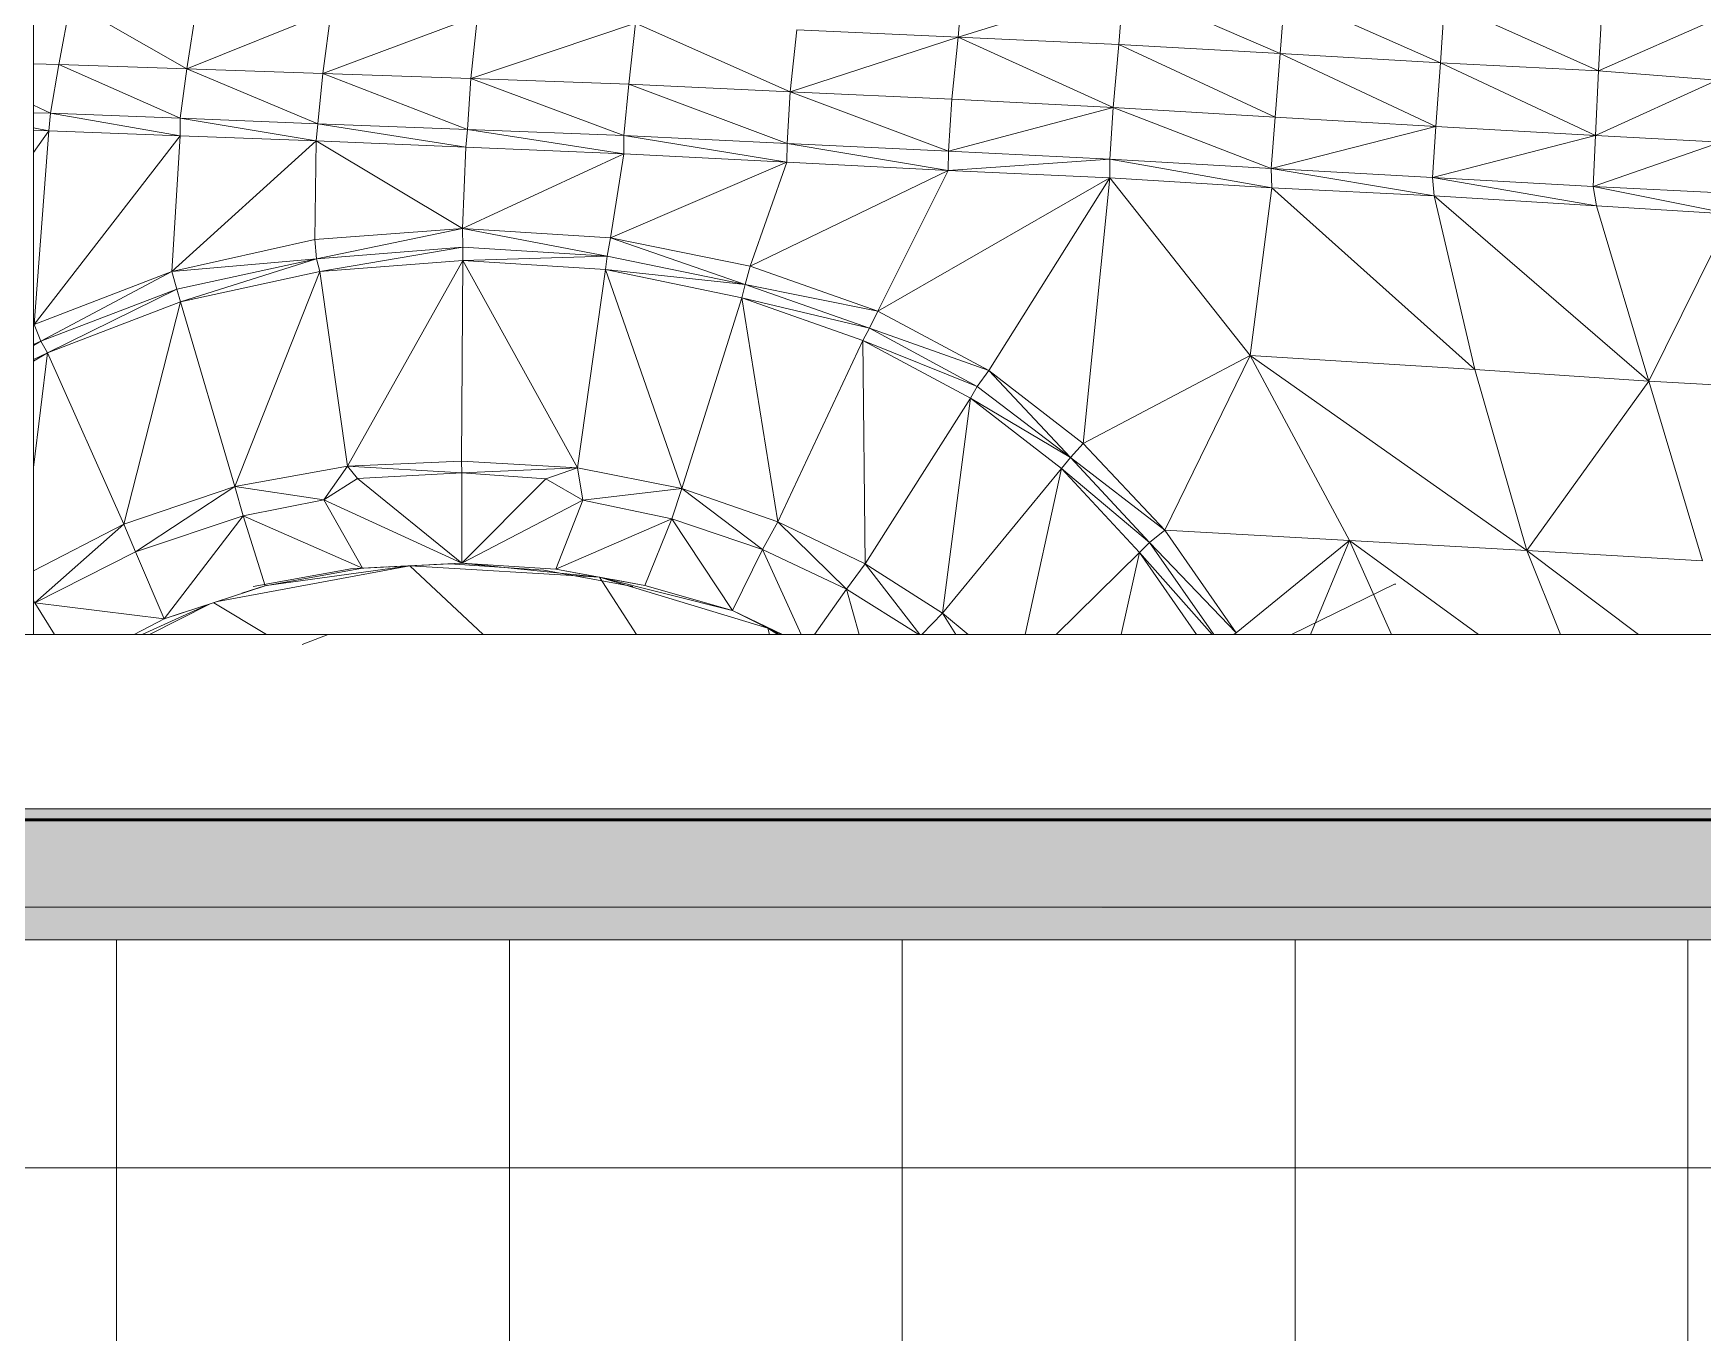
# Model space of a CAD drawing. Header units: inches. Extents: x 1814 to 6957, y -360 to 681.
# Drawn here: x 6687.13 to 6725.37, y -16 to 13.77 of the extents above; entities that cross this region are included whole.
import ezdxf

# ---------------------------------------------------------------- set-up
doc = ezdxf.new("R2010")
doc.units = ezdxf.units.IN
doc.header["$MEASUREMENT"] = 0
doc.linetypes.add('Aligning Line 1_8_', pattern=[0.25, 0.125, -0.125])
doc.linetypes.add('Grid Line 1_2_', pattern=[0.875, 0.5, -0.125, 0.125, -0.125])
for name, color, linetype, lineweight in [('0-5', 250, 'Continuous', 9), ('0-7', 50, 'Continuous', 5), ('A-FLOR-8', 192, 'Continuous', 50), ('A-FLOR-LEVL-1', 51, 'Grid Line 1_2_', 9), ('A-FLOR-MCUT', 51, 'Continuous', 13), ('A-FLOR-PATT-2', 8, 'Continuous', 9), ('A-GENM', 5, 'Continuous', 9), ('A-WALL', 113, 'Continuous', 13), ('C-TOPO-2', 250, 'Continuous', 9), ('G-ANNO-SYMB', 111, 'Aligning Line 1_8_', 9), ('G-ANNO-SYMB-2', 147, 'Aligning Line 1_8_', 9), ('S-FNDN', 32, 'Continuous', 13), ('S-FNDN-7', 32, 'Continuous', 5)]:
    doc.layers.add(name, color=color, linetype=linetype, lineweight=lineweight)

# ---------------------------------------------------------------- blocks, each defined once
blk = doc.blocks.new('CTR - 2nd Phase_rvt-2-SECTION _ CENTER LOOKING EAST')
at = {"layer": 'A-FLOR-LEVL-1'}
blk.add_line((-4168.714, 0), (-1814.206, 0), dxfattribs=at)
blk = doc.blocks.new('Land_Rover_Evoque_-_SUV_Car_Vehicle_Automobile_13067 - Land Rover EVOQUE_dwg-1230547-SECTION _ CENTER LOOKING EAST')
at = {"layer": 'A-GENM'}
for p, q in [((-2038.499, 15.034), (-2038.61, 13.69)), ((-2034.82, 14.864), (-2038.61, 13.69)), ((-2034.82, 14.864), (-2034.932, 13.52)), ((-2034.82, 14.864), (-2031.234, 13.311)), ((-2031.123, 14.675), (-2031.234, 13.311)), ((-2031.123, 14.675), (-2027.556, 13.103)), ((-2059.214, 13.058), (-2058.949, 14.479)), ((-2056.286, 12.964), (-2058.949, 14.479)), ((-2056.286, 12.964), (-2056.06, 14.386)), ((-2056.286, 12.964), (-2052.976, 14.292)), ((-2052.976, 14.292), (-2053.166, 12.852)), ((-2053.166, 12.852), (-2049.626, 14.18)), ((-2049.626, 14.18), (-2049.776, 12.74)), ((-2027.464, 14.486), (-2027.556, 13.103)), ((-2027.464, 14.486), (-2023.936, 12.914)), ((-2023.863, 14.316), (-2023.936, 12.914)), ((-2049.776, 12.74), (-2046.005, 14.01)), ((-2046.005, 14.01), (-2046.154, 12.607)), ((-2046.005, 14.01), (-2042.457, 12.438)), ((-2042.457, 12.438), (-2042.307, 13.859)), ((-2042.307, 13.859), (-2038.61, 13.69)), ((-2021.225, 14.107), (-2023.936, 12.914)), ((-2042.457, 12.438), (-2038.61, 13.69)), ((-2038.61, 13.69), (-2038.759, 12.268)), ((-2034.932, 13.52), (-2038.61, 13.69)), ((-2035.062, 12.079), (-2038.61, 13.69)), ((-2034.932, 13.52), (-2035.062, 12.079)), ((-2031.234, 13.311), (-2034.932, 13.52)), ((-2031.346, 11.851), (-2034.932, 13.52)), ((-2059.214, 13.058), (-2059.799, 13.074)), ((-2059.214, 13.058), (-2059.404, 11.944)), ((-2059.214, 13.058), (-2056.286, 12.964)), ((-2059.214, 13.058), (-2056.438, 11.831)), ((-2031.234, 13.311), (-2031.346, 11.851)), ((-2027.556, 13.103), (-2031.234, 13.311)), ((-2027.667, 11.643), (-2031.234, 13.311)), ((-2027.556, 13.103), (-2027.667, 11.643)), ((-2023.936, 12.914), (-2027.556, 13.103)), ((-2024.009, 11.435), (-2027.556, 13.103)), ((-2056.286, 12.964), (-2056.438, 11.831)), ((-2056.286, 12.964), (-2053.166, 12.852)), ((-2056.286, 12.964), (-2053.279, 11.699)), ((-2053.166, 12.852), (-2053.279, 11.699)), ((-2053.166, 12.852), (-2049.776, 12.74)), ((-2053.166, 12.852), (-2049.851, 11.568)), ((-2049.776, 12.74), (-2049.851, 11.568)), ((-2049.776, 12.74), (-2046.154, 12.607)), ((-2049.776, 12.74), (-2046.268, 11.436)), ((-2023.936, 12.914), (-2024.009, 11.435)), ((-2021.221, 12.704), (-2024.009, 11.435)), ((-2021.221, 12.704), (-2023.936, 12.914)), ((-2046.154, 12.607), (-2046.268, 11.436)), ((-2046.154, 12.607), (-2042.457, 12.438)), ((-2046.154, 12.607), (-2042.532, 11.247)), ((-2042.457, 12.438), (-2042.532, 11.247)), ((-2042.457, 12.438), (-2038.759, 12.268)), ((-2042.457, 12.438), (-2038.835, 11.077)), ((-2038.759, 12.268), (-2038.835, 11.077)), ((-2035.062, 12.079), (-2038.759, 12.268)), ((-2059.799, 12.131), (-2059.404, 11.944)), ((-2059.799, 11.957), (-2059.404, 11.944)), ((-2059.444, 11.541), (-2059.404, 11.944)), ((-2056.438, 11.428), (-2059.404, 11.944)), ((-2059.404, 11.944), (-2056.438, 11.831)), ((-2035.062, 12.079), (-2038.835, 11.077)), ((-2035.062, 12.079), (-2035.138, 10.888)), ((-2031.346, 11.851), (-2035.062, 12.079)), ((-2035.062, 12.079), (-2031.44, 10.68)), ((-2059.444, 11.541), (-2059.799, 11.606)), ((-2059.799, 11.553), (-2059.444, 11.541)), ((-2059.799, 11.046), (-2059.444, 11.541)), ((-2059.782, 7.103), (-2059.444, 11.541)), ((-2059.444, 11.541), (-2056.438, 11.428)), ((-2056.438, 11.428), (-2056.438, 11.831)), ((-2053.318, 11.315), (-2056.438, 11.831)), ((-2056.438, 11.831), (-2053.279, 11.699)), ((-2053.318, 11.315), (-2053.279, 11.699)), ((-2049.889, 11.164), (-2053.279, 11.699)), ((-2053.279, 11.699), (-2049.851, 11.568)), ((-2049.889, 11.164), (-2049.851, 11.568)), ((-2046.268, 11.013), (-2049.851, 11.568)), ((-2049.851, 11.568), (-2046.268, 11.436)), ((-2031.346, 11.851), (-2031.44, 10.68)), ((-2027.667, 11.643), (-2031.44, 10.68)), ((-2027.667, 11.643), (-2031.346, 11.851)), ((-2027.667, 11.643), (-2027.743, 10.471)), ((-2024.009, 11.435), (-2027.667, 11.643)), ((-2059.782, 7.103), (-2056.438, 11.428)), ((-2056.438, 11.428), (-2056.626, 8.316)), ((-2056.626, 8.316), (-2053.318, 11.315)), ((-2056.438, 11.428), (-2053.318, 11.315)), ((-2053.318, 11.315), (-2053.352, 9.048)), ((-2053.318, 11.315), (-2049.964, 9.301)), ((-2053.318, 11.315), (-2049.889, 11.164)), ((-2049.964, 9.301), (-2049.889, 11.164)), ((-2049.889, 11.164), (-2046.268, 11.013)), ((-2042.533, 10.824), (-2046.268, 11.436)), ((-2046.268, 11.013), (-2046.268, 11.436)), ((-2046.268, 11.436), (-2042.532, 11.247)), ((-2042.533, 10.824), (-2042.532, 11.247)), ((-2038.836, 10.635), (-2042.532, 11.247)), ((-2042.532, 11.247), (-2038.835, 11.077)), ((-2024.009, 11.435), (-2027.743, 10.471)), ((-2024.009, 11.435), (-2024.064, 10.263)), ((-2021.14, 11.283), (-2024.064, 10.263)), ((-2021.14, 11.283), (-2024.009, 11.435)), ((-2049.964, 9.301), (-2046.268, 11.013)), ((-2046.268, 11.013), (-2046.573, 9.092)), ((-2042.533, 10.824), (-2046.573, 9.092)), ((-2042.533, 10.824), (-2046.268, 11.013)), ((-2043.376, 8.442), (-2042.533, 10.824)), ((-2038.836, 10.635), (-2042.533, 10.824)), ((-2038.836, 10.635), (-2038.835, 11.077)), ((-2038.836, 10.635), (-2035.138, 10.888)), ((-2038.835, 11.077), (-2035.138, 10.888)), ((-2035.138, 10.465), (-2035.138, 10.888)), ((-2031.421, 10.238), (-2035.138, 10.888)), ((-2035.138, 10.888), (-2031.44, 10.68)), ((-2043.376, 8.442), (-2038.836, 10.635)), ((-2040.448, 7.407), (-2038.836, 10.635)), ((-2035.138, 10.465), (-2040.448, 7.407)), ((-2035.138, 10.465), (-2038.836, 10.635)), ((-2035.138, 10.465), (-2037.906, 6.045)), ((-2035.746, 4.376), (-2035.138, 10.465)), ((-2031.917, 6.396), (-2035.138, 10.465)), ((-2035.138, 10.465), (-2031.421, 10.238)), ((-2031.421, 10.238), (-2031.44, 10.68)), ((-2027.705, 10.049), (-2031.44, 10.68)), ((-2031.44, 10.68), (-2027.743, 10.471)), ((-2027.705, 10.049), (-2027.743, 10.471)), ((-2023.989, 9.821), (-2027.743, 10.471)), ((-2027.743, 10.471), (-2024.064, 10.263)), ((-2031.917, 6.396), (-2031.421, 10.238)), ((-2026.775, 6.073), (-2031.421, 10.238)), ((-2031.421, 10.238), (-2027.705, 10.049)), ((-2026.775, 6.073), (-2027.705, 10.049)), ((-2022.788, 5.807), (-2027.705, 10.049)), ((-2027.705, 10.049), (-2023.989, 9.821)), ((-2020.89, 9.632), (-2024.064, 10.263)), ((-2020.984, 10.112), (-2024.064, 10.263)), ((-2023.989, 9.821), (-2024.064, 10.263)), ((-2020.89, 9.632), (-2023.989, 9.821)), ((-2022.788, 5.807), (-2023.989, 9.821)), ((-2020.89, 9.632), (-2022.788, 5.807)), ((-2053.352, 9.048), (-2049.964, 9.301)), ((-2053.313, 8.607), (-2049.964, 9.301)), ((-2046.65, 8.67), (-2049.964, 9.301)), ((-2049.962, 8.878), (-2049.964, 9.301)), ((-2049.964, 9.301), (-2046.573, 9.092)), ((-2056.626, 8.316), (-2053.352, 9.048)), ((-2053.313, 8.607), (-2053.352, 9.048)), ((-2049.962, 8.878), (-2053.313, 8.607)), ((-2049.962, 8.878), (-2053.235, 8.319)), ((-2046.65, 8.67), (-2049.962, 8.878)), ((-2049.962, 8.571), (-2049.962, 8.878)), ((-2046.65, 8.67), (-2046.573, 9.092)), ((-2043.491, 8.019), (-2046.573, 9.092)), ((-2043.376, 8.442), (-2046.573, 9.092)), ((-2053.313, 8.607), (-2056.626, 8.316)), ((-2053.313, 8.607), (-2056.509, 7.913)), ((-2053.313, 8.607), (-2056.431, 7.624)), ((-2053.235, 8.319), (-2053.313, 8.607)), ((-2049.962, 8.571), (-2053.235, 8.319)), ((-2049.962, 8.571), (-2052.605, 3.854)), ((-2049.962, 8.571), (-2049.987, 3.971)), ((-2046.65, 8.67), (-2049.962, 8.571)), ((-2046.687, 8.362), (-2049.962, 8.571)), ((-2049.962, 8.571), (-2047.329, 3.819)), ((-2046.687, 8.362), (-2046.65, 8.67)), ((-2043.491, 8.019), (-2046.65, 8.67)), ((-2043.491, 8.019), (-2043.376, 8.442)), ((-2040.448, 7.407), (-2043.376, 8.442)), ((-2059.782, 7.103), (-2056.626, 8.316)), ((-2059.627, 6.719), (-2056.626, 8.316)), ((-2056.509, 7.913), (-2056.626, 8.316)), ((-2053.235, 8.319), (-2056.431, 7.624)), ((-2053.235, 8.319), (-2055.185, 3.39)), ((-2053.235, 8.319), (-2052.605, 3.854)), ((-2046.687, 8.362), (-2047.329, 3.819)), ((-2043.491, 8.019), (-2046.687, 8.362)), ((-2043.567, 7.712), (-2046.687, 8.362)), ((-2046.687, 8.362), (-2044.942, 3.341)), ((-2056.509, 7.913), (-2059.627, 6.719)), ((-2059.472, 6.45), (-2056.509, 7.913)), ((-2056.431, 7.624), (-2056.509, 7.913)), ((-2043.567, 7.712), (-2044.942, 3.341)), ((-2043.491, 8.019), (-2043.567, 7.712)), ((-2040.639, 7.022), (-2043.567, 7.712)), ((-2040.793, 6.734), (-2043.567, 7.712)), ((-2043.567, 7.712), (-2042.746, 2.584)), ((-2040.639, 7.022), (-2043.491, 8.019)), ((-2040.448, 7.407), (-2043.491, 8.019)), ((-2056.431, 7.624), (-2059.472, 6.45)), ((-2056.431, 7.624), (-2057.726, 2.524)), ((-2055.185, 3.39), (-2056.431, 7.624)), ((-2040.639, 7.022), (-2040.448, 7.407)), ((-2037.906, 6.045), (-2040.448, 7.407)), ((-2059.627, 6.719), (-2059.782, 7.103)), ((-2040.639, 7.022), (-2040.793, 6.734)), ((-2037.906, 6.045), (-2040.639, 7.022)), ((-2038.173, 5.68), (-2040.639, 7.022)), ((-2059.627, 6.719), (-2059.799, 6.619)), ((-2059.627, 6.719), (-2059.799, 6.647)), ((-2059.472, 6.45), (-2059.627, 6.719)), ((-2040.793, 6.734), (-2042.746, 2.584)), ((-2038.173, 5.68), (-2040.793, 6.734)), ((-2038.327, 5.411), (-2040.793, 6.734)), ((-2040.793, 6.734), (-2040.743, 1.615)), ((-2059.472, 6.45), (-2059.799, 3.824)), ((-2059.472, 6.45), (-2059.799, 6.262)), ((-2059.472, 6.45), (-2059.799, 6.3)), ((-2057.726, 2.524), (-2059.472, 6.45)), ((-2031.917, 6.396), (-2035.746, 4.376)), ((-2031.917, 6.396), (-2033.877, 2.389)), ((-2029.641, 2.152), (-2031.917, 6.396)), ((-2025.578, 1.925), (-2031.917, 6.396)), ((-2031.917, 6.396), (-2026.775, 6.073)), ((-2037.906, 6.045), (-2038.173, 5.68)), ((-2035.746, 4.376), (-2037.906, 6.045)), ((-2036.035, 4.058), (-2037.906, 6.045)), ((-2025.578, 1.925), (-2026.775, 6.073)), ((-2026.775, 6.073), (-2022.788, 5.807)), ((-2025.578, 1.925), (-2022.788, 5.807)), ((-2019.843, 5.637), (-2022.788, 5.807)), ((-2022.788, 5.807), (-2021.553, 1.688)), ((-2038.327, 5.411), (-2040.743, 1.615)), ((-2038.327, 5.411), (-2038.971, 0.484)), ((-2038.173, 5.68), (-2038.327, 5.411)), ((-2036.035, 4.058), (-2038.327, 5.411)), ((-2036.246, 3.799), (-2038.327, 5.411)), ((-2036.035, 4.058), (-2038.173, 5.68)), ((-2035.746, 4.376), (-2036.035, 4.058)), ((-2033.877, 2.389), (-2035.746, 4.376)), ((-2052.605, 3.854), (-2055.185, 3.39)), ((-2052.605, 3.854), (-2053.143, 3.085)), ((-2049.987, 3.971), (-2052.605, 3.854)), ((-2052.605, 3.854), (-2052.373, 3.575)), ((-2052.605, 3.854), (-2049.986, 3.702)), ((-2047.329, 3.819), (-2049.987, 3.971)), ((-2049.987, 3.971), (-2049.986, 3.702)), ((-2036.035, 4.058), (-2036.246, 3.799)), ((-2033.877, 2.389), (-2036.035, 4.058)), ((-2034.223, 2.11), (-2036.035, 4.058)), ((-2053.143, 3.085), (-2052.373, 3.575)), ((-2053.143, 3.085), (-2052.373, 3.575)), ((-2052.373, 3.575), (-2049.986, 3.702)), ((-2052.373, 3.575), (-2049.986, 3.702)), ((-2049.984, 1.637), (-2052.373, 3.575)), ((-2047.329, 3.819), (-2049.986, 3.702)), ((-2049.986, 3.702), (-2048.061, 3.569)), ((-2049.984, 1.637), (-2049.986, 3.702)), ((-2049.986, 3.702), (-2048.061, 3.569)), ((-2049.984, 1.637), (-2048.061, 3.569)), ((-2047.329, 3.819), (-2048.061, 3.569)), ((-2048.061, 3.569), (-2047.213, 3.08)), ((-2048.061, 3.569), (-2047.213, 3.08)), ((-2044.942, 3.341), (-2047.329, 3.819)), ((-2047.329, 3.819), (-2047.213, 3.08)), ((-2036.246, 3.799), (-2038.971, 0.484)), ((-2036.246, 3.799), (-2037.079, 0)), ((-2034.223, 2.11), (-2036.246, 3.799)), ((-2036.246, 3.799), (-2034.453, 1.879)), ((-2055.185, 3.39), (-2057.726, 2.524)), ((-2055.185, 3.39), (-2057.456, 1.89)), ((-2055.185, 3.39), (-2054.992, 2.718)), ((-2055.185, 3.39), (-2053.143, 3.085)), ((-2054.992, 2.718), (-2053.143, 3.085)), ((-2054.992, 2.718), (-2053.143, 3.085)), ((-2052.256, 1.52), (-2053.143, 3.085)), ((-2053.143, 3.085), (-2049.984, 1.637)), ((-2049.984, 1.637), (-2047.213, 3.08)), ((-2047.213, 3.08), (-2047.828, 1.495)), ((-2044.942, 3.341), (-2047.213, 3.08)), ((-2047.213, 3.08), (-2045.172, 2.649)), ((-2047.213, 3.08), (-2045.172, 2.649)), ((-2044.942, 3.341), (-2045.172, 2.649)), ((-2042.746, 2.584), (-2044.942, 3.341)), ((-2044.942, 3.341), (-2043.091, 1.95)), ((-2057.456, 1.89), (-2054.992, 2.718)), ((-2057.456, 1.89), (-2054.992, 2.718)), ((-2056.799, 0.354), (-2054.992, 2.718)), ((-2054.992, 2.718), (-2054.49, 1.115)), ((-2054.992, 2.718), (-2052.256, 1.52)), ((-2057.726, 2.524), (-2059.799, 1.455)), ((-2057.726, 2.524), (-2059.766, 0.726)), ((-2057.726, 2.524), (-2057.456, 1.89)), ((-2047.828, 1.495), (-2045.172, 2.649)), ((-2045.172, 2.649), (-2045.787, 1.122)), ((-2045.172, 2.649), (-2043.091, 1.95)), ((-2045.172, 2.649), (-2043.784, 0.547)), ((-2045.172, 2.649), (-2043.091, 1.95)), ((-2042.746, 2.584), (-2043.091, 1.95)), ((-2042.746, 2.584), (-2041.166, 1.039)), ((-2042.746, 2.584), (-2040.743, 1.615)), ((-2033.877, 2.389), (-2034.223, 2.11)), ((-2029.641, 2.152), (-2033.877, 2.389)), ((-2032.239, 0.037), (-2033.877, 2.389)), ((-2043.784, 0.547), (-2043.091, 1.95)), ((-2043.091, 1.95), (-2041.166, 1.039)), ((-2043.091, 1.95), (-2042.206, 0)), ((-2043.091, 1.95), (-2041.166, 1.039)), ((-2034.223, 2.11), (-2034.453, 1.879)), ((-2032.239, 0.037), (-2034.223, 2.11)), ((-2032.752, 0), (-2034.223, 2.11)), ((-2029.641, 2.152), (-2032.239, 0.037)), ((-2030.537, 0), (-2029.641, 2.152)), ((-2028.68, 0), (-2029.641, 2.152)), ((-2026.689, 0), (-2029.641, 2.152)), ((-2029.641, 2.152), (-2025.578, 1.925)), ((-2023.022, 0), (-2025.578, 1.925)), ((-2024.808, 0), (-2025.578, 1.925)), ((-2025.578, 1.925), (-2021.553, 1.688)), ((-2059.767, 0.726), (-2057.456, 1.89)), ((-2059.766, 0.726), (-2057.456, 1.89)), ((-2056.799, 0.354), (-2057.456, 1.89)), ((-2055.58, 0.756), (-2051.177, 1.576)), ((-2054.455, 1.12), (-2051.178, 1.576)), ((-2052.532, 1.5), (-2050.258, 1.618)), ((-2052.532, 1.5), (-2050.26, 1.617)), ((-2051.38, 1.561), (-2052.528, 1.5)), ((-2051.708, 1.548), (-2052.26, 1.52)), ((-2052.256, 1.52), (-2049.984, 1.637)), ((-2051.38, 1.561), (-2050.258, 1.618)), ((-2051.176, 1.576), (-2049.497, 0)), ((-2051.174, 1.576), (-2046.825, 1.31)), ((-2050.621, 1.604), (-2049.987, 1.637)), ((-2050.26, 1.617), (-2048.104, 1.475)), ((-2049.984, 1.637), (-2047.828, 1.495)), ((-2049.984, 1.637), (-2046.825, 1.31)), ((-2041.166, 1.039), (-2040.743, 1.615)), ((-2040.743, 1.615), (-2039.491, 0)), ((-2040.743, 1.615), (-2038.971, 0.484)), ((-2034.453, 1.879), (-2036.363, 0)), ((-2034.453, 1.879), (-2034.877, 0)), ((-2032.791, 0), (-2034.453, 1.879)), ((-2034.453, 1.879), (-2033.148, 0)), ((-2054.764, 1.095), (-2052.528, 1.5)), ((-2054.49, 1.115), (-2052.256, 1.52)), ((-2052.528, 1.5), (-2052.532, 1.5)), ((-2052.256, 1.52), (-2052.26, 1.52)), ((-2048.104, 1.475), (-2046.063, 1.102)), ((-2047.211, 1.381), (-2047.832, 1.494)), ((-2047.828, 1.495), (-2045.787, 1.122)), ((-2046.825, 1.31), (-2043.786, 0.547)), ((-2046.825, 1.31), (-2042.973, 0.142)), ((-2046.825, 1.31), (-2045.979, 0)), ((-2046.526, 1.256), (-2045.79, 1.121)), ((-2030.971, 0), (-2028.611, 1.153)), ((-2028.583, 1.155), (-2028.611, 1.153)), ((-2059.799, 0.779), (-2059.767, 0.726)), ((-2056.799, 0.354), (-2054.49, 1.115)), ((-2055.024, 0.946), (-2054.493, 1.114)), ((-2054.762, 1.095), (-2054.764, 1.095)), ((-2045.787, 1.122), (-2043.784, 0.547)), ((-2041.905, 0), (-2041.166, 1.039)), ((-2041.166, 1.039), (-2039.512, 0)), ((-2041.166, 1.039), (-2040.875, 0)), ((-2041.166, 1.039), (-2039.512, 0)), ((-2059.318, 0), (-2059.766, 0.726)), ((-2059.766, 0.726), (-2056.799, 0.354)), ((-2055.797, 0.684), (-2057.307, 0)), ((-2057.141, 0), (-2055.763, 0.695)), ((-2056.368, 0.502), (-2056.803, 0.354)), ((-2055.665, 0.727), (-2054.459, 0)), ((-2043.784, 0.547), (-2042.633, 0)), ((-2043.784, 0.546), (-2042.637, 0)), ((-2043.784, 0.546), (-2042.637, 0)), ((-2043.784, 0.546), (-2042.973, 0.142)), ((-2039.446, 0), (-2038.971, 0.484)), ((-2038.971, 0.484), (-2038.666, 0)), ((-2038.971, 0.484), (-2038.378, 0)), ((-2057.489, 0), (-2056.799, 0.354)), ((-2042.741, 0), (-2042.973, 0.142)), ((-2042.973, 0.142), (-2042.661, 0)), ((-2042.973, 0.142), (-2042.711, 0)), ((-2042.973, 0.142), (-2042.933, 0)), ((-2032.239, 0.037), (-2032.293, 0))]:
    blk.add_line(p, q, dxfattribs=at)
blk = doc.blocks.new('Land_Rover_Evoque_-_SUV_Car_Vehicle_Automobile_13067 - Land_Rover_Evoque_-_SUV_Car_Vehicle_Automobile_13067-1230553-SECTION _ CENTER LOOKING EAST')
blk.add_blockref('Land_Rover_Evoque_-_SUV_Car_Vehicle_Automobile_13067 - Land Rover EVOQUE_dwg-1230547-SECTION _ CENTER LOOKING EAST', (0, 0))
blk = doc.blocks.new('CTR  - Topography_rvt-2-SECTION _ CENTER LOOKING EAST')
at = {"layer": 'C-TOPO-2'}
for p, q in [((-2053.042, 0), (-2097.824, 0)), ((-2053.042, 0), (-2097.824, 0)), ((-2053.042, 0), (-2097.824, 0)), ((-2053.641, -0.232), (-2053.042, 0)), ((-2053.183, 0), (-2053.042, 0)), ((-2053.042, 0), (-2013.873, 0)), ((-2013.873, 0), (-2053.042, 0)), ((-2013.873, 0), (-2053.042, 0))]:
    blk.add_line(p, q, dxfattribs=at)
at = {"layer": '0-5'}
blk.add_blockref('Land_Rover_Evoque_-_SUV_Car_Vehicle_Automobile_13067 - Land_Rover_Evoque_-_SUV_Car_Vehicle_Automobile_13067-1230553-SECTION _ CENTER LOOKING EAST', (0, 0), dxfattribs=at)
blk = doc.blocks.new('CTR - 1st Phase - Common Walls_rvt-2-SECTION _ CENTER LOOKING EAST')
at = {"layer": 'A-FLOR-LEVL-1'}
blk.add_line((-4168.714, 0), (-1814.206, 0), dxfattribs=at)
at = {"layer": 'G-ANNO-SYMB-2'}
blk.add_line((-1910.944, 0), (-4072.048, 0), dxfattribs=at)
blk = doc.blocks.new('CTR - 1st Phase -Stairs _ Elevators_rvt-2-SECTION _ CENTER LOOKING EAST')
at = {"layer": 'A-FLOR-LEVL-1'}
blk.add_line((-4168.714, 0), (-1814.206, 0), dxfattribs=at)

msp = doc.modelspace()

# ---------------------------------------------------------------- hatches: boundary and pattern name
at = {"layer": 'A-FLOR-PATT-2'}
h = msp.add_hatch(dxfattribs=at)
h.set_pattern_fill('FP_71', color=256, style=0, pattern_type=2)
h.set_pattern_definition([(0, (7058.028, 68.768), (24, 24), [24, -24]), (0, (7058.028, 77.768), (24, 24), [24, -24]), (0, (7058.028, 86.768), (24, 24), [24, -24]), (90, (7061.028, 89.768), (-24, 24), [24, -24]), (90, (7070.028, 89.768), (-24, 24), [24, -24]), (90, (7079.028, 89.768), (-24, 24), [24, -24])])
h.paths.add_polyline_path([(6228.17, -8.416), (6456.573, -8.416), (6650.261, -6.25), (6805.701, -6.25), (6805.701, -4.25), (6645.291, -4.276), (6456.552, -6.416), (6194.403, -6.407), (6076.218, -4.26), (5937.158, -6.416), (5601.872, -6.416), (5346.626, -4.276), (5346.626, -6.259), (5601.91, -8.416), (5937.164, -8.416), (6076.876, -6.25), (6194.907, -8.416), (6222.601, -8.416)], flags=0)
h = msp.add_hatch(dxfattribs=at)
h.set_pattern_fill('FP_54', color=256, style=0, pattern_type=2)
h.set_pattern_definition([(0, (7058.028, 68.768), (0, 4.798), []), (315, (7058.028, 68.768), (4.7984266, 0), [6.786, -6.786]), (45, (7058.028, 68.768), (4.7984266, 0), [6.786, -6.786])])
h.paths.add_polyline_path([(6228.17, -9.166), (6456.573, -9.166), (6650.261, -7), (6805.701, -7), (6805.701, -6.25), (6645.291, -6.276), (6456.552, -8.416), (6192.586, -8.374), (6076.218, -6.26), (5937.158, -8.416), (5601.9, -8.416), (5345.565, -6.259), (5345.565, -7), (5602.387, -9.166), (5937.164, -9.166), (6076.876, -7), (6194.905, -9.166), (6222.601, -9.166)], flags=0)
h = msp.add_hatch(dxfattribs=at)
h.set_pattern_fill('FP_77', color=256, style=0, pattern_type=2)
h.set_pattern_definition([(0, (7058.028, 68.768), (0, 9), []), (90, (7058.028, 68.768), (-9, 6e-16), [])])
h.paths.add_polyline_path([(6430.774, -17), (6813.601, -17), (6813.601, -16), (6805.701, -15.992), (6805.701, -7), (6646.601, -7.012), (6456.552, -9.166), (6192.758, -9.127), (6076.218, -7.011), (5937.164, -9.166), (5937.158, -9.166), (5601.91, -9.166), (5345.565, -7), (5345.565, -17), (6404.857, -17)], flags=0)
at = {"layer": 'S-FNDN-7'}
h = msp.add_hatch(color=256, dxfattribs=at)
h.paths.add_polyline_path([(6803.789, -134), (6803.976, -134), (6803.976, -128), (6803.789, -128), (6803.789, -129.646)], flags=0)
h.paths.add_polyline_path([(6790.437, -128), (6799.201, -128), (6799.201, -127.75), (6800.712, -127.75), (6803.976, -54.64), (6803.976, -32), (6581.601, -32), (6581.601, -127.75), (6790.437, -127.75)], flags=0)
h.paths.add_polyline_path([(6238.601, -128), (6238.601, -32), (6222.601, -32), (6222.601, -128)], flags=0)
h.paths.add_polyline_path([(6356.769, -127.75), (6565.601, -127.75), (6565.601, -32), (6254.601, -32), (6254.601, -127.75), (6295.705, -127.75)], flags=0)
h.paths.add_polyline_path([(6649.101, -4.25), (6805.701, -4.238), (6805.701, -4), (6649.101, -4.004)], flags=0)

# ---------------------------------------------------------------- linework, layer by layer
at = {"layer": 'A-FLOR-8'}
msp.add_line((6813.601, -4.25), (6647.601, -4.25), dxfattribs=at)
at = {"layer": 'A-FLOR-LEVL-1'}
msp.add_line((4578.961, 0), (6931.969, 0), dxfattribs=at)
at = {"layer": 'A-FLOR-MCUT'}
for p, q in [((6813.601, -6.25), (6647.613, -6.25)), ((6813.601, -7), (6647.617, -7))]:
    msp.add_line(p, q, dxfattribs=at)
at = {"layer": 'A-WALL'}
msp.add_line((6687.126, 36), (6687.126, 0), dxfattribs=at)
at = {"layer": 'G-ANNO-SYMB'}
msp.add_line((6835.981, 0), (4674.877, 0), dxfattribs=at)
at = {"layer": 'S-FNDN'}
msp.add_line((6805.701, -4), (6649.101, -4), dxfattribs=at)

# ---------------------------------------------------------------- block references
at = {"layer": '0-7'}
for name in ['CTR - 2nd Phase_rvt-2-SECTION _ CENTER LOOKING EAST', 'CTR - 1st Phase - Common Walls_rvt-2-SECTION _ CENTER LOOKING EAST', 'CTR - 1st Phase -Stairs _ Elevators_rvt-2-SECTION _ CENTER LOOKING EAST', 'CTR  - Topography_rvt-2-SECTION _ CENTER LOOKING EAST']:
    msp.add_blockref(name, (8746.925, 0), dxfattribs=at)

doc.saveas('drawing.dxf')
